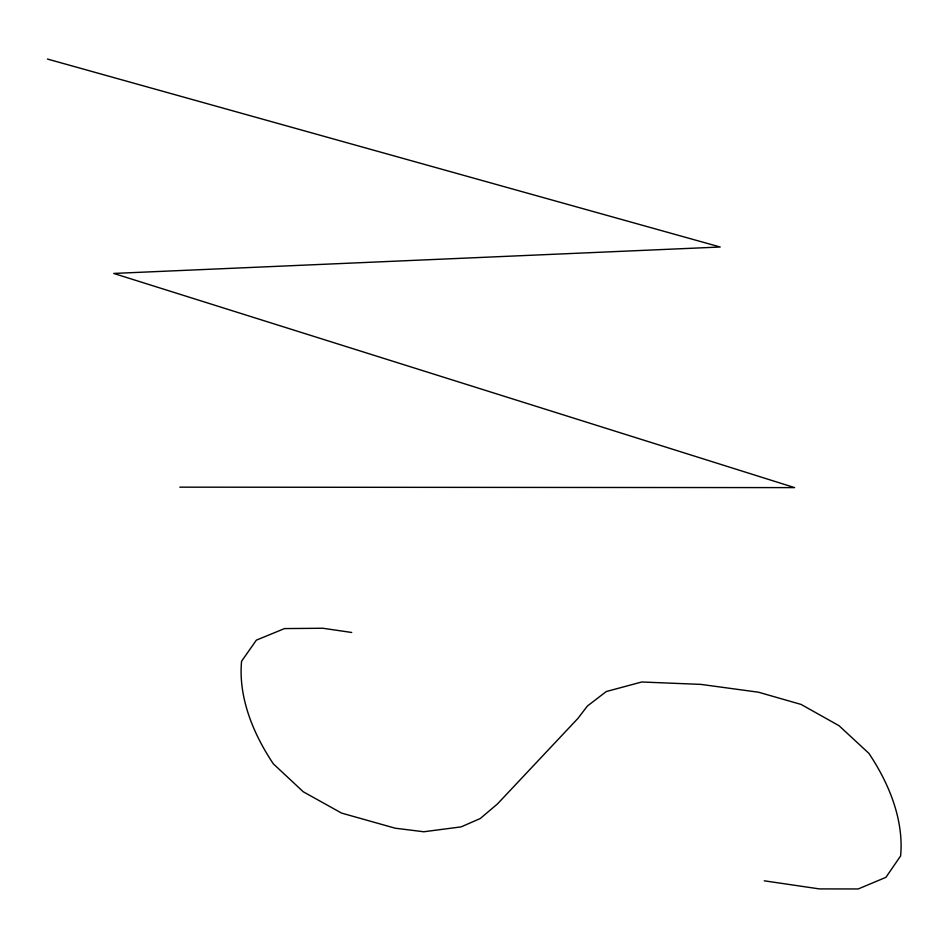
<?xml version="1.0" encoding="UTF-8"?>
<svg xmlns="http://www.w3.org/2000/svg" width="948" height="948" viewBox="0 0 948 948"><rect width="100%" height="100%" fill="white"/><g stroke="black" fill="none" stroke-linecap="round" stroke-linejoin="round"><path stroke-width="1.42" d="M179.824 487.165L794.614 487.616L113.713 273.439L720.196 247.013L47.4 59.037M351.708 632.482L322.83 628.251L284.519 628.583L256.363 640.149L241.586 661.218A262.039 154.394 27 0 0 273.332 763.839L303.265 791.781L341.6 813.1L395.115 828.185L423.78 831.763L461.107 826.881L480.233 818.551L497.439 803.963L577.889 718.442L587.404 706.023L606.305 691.53L641.772 681.991L700.975 684.397L758.519 692.218L801.131 704.447L839.027 725.706L868.866 753.328A262.039 154.394 27 0 1 900.6 855.949L885.918 877.338L858.201 888.963L819.356 888.904L764.23 880.81"/></g></svg>
